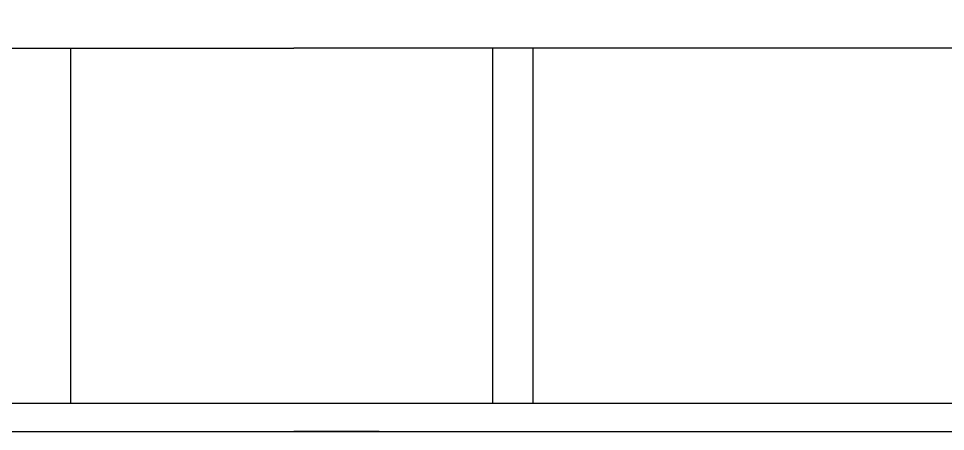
# Model space of a CAD drawing. Header units: centimetres. Extents: x -3096 to 17897, y -3131 to 15798.
# Drawn here: x 5455 to 6108, y 12362 to 12653 of the extents above; entities that cross this region are included whole.
import ezdxf

# ---------------------------------------------------------------- set-up
doc = ezdxf.new("R2010")
doc.units = ezdxf.units.CM

msp = doc.modelspace()

# ---------------------------------------------------------------- linework, layer by layer
for p, q in [((4869.16, 12632.23), (5649.16, 12632.23)), ((5491.79, 12632.23), (5491.79, 12382.23)), ((5789, 12632.23), (5789, 12382.23)), ((5817.3, 12632.23), (5817.3, 12382.23)), ((4869.16, 12382.23), (5649.16, 12382.23)), ((4449.16, 12362.23), (6449.16, 12362.23)), ((4869.16, 12362.23), (5649.16, 12362.23)), ((5709.16, 12362.23), (5649.16, 12362.23))]:
    msp.add_line(p, q)
for points in [[(5649.16, 12662.23), (6210.88, 12662.23), (6210.88, 12632.23), (5649.16, 12632.23)], [(4869.16, 12362.23), (4779.66, 12362.23), (4779.66, 12382.23), (6210.88, 12382.23)]]:
    msp.add_lwpolyline(points)

doc.saveas('drawing.dxf')
